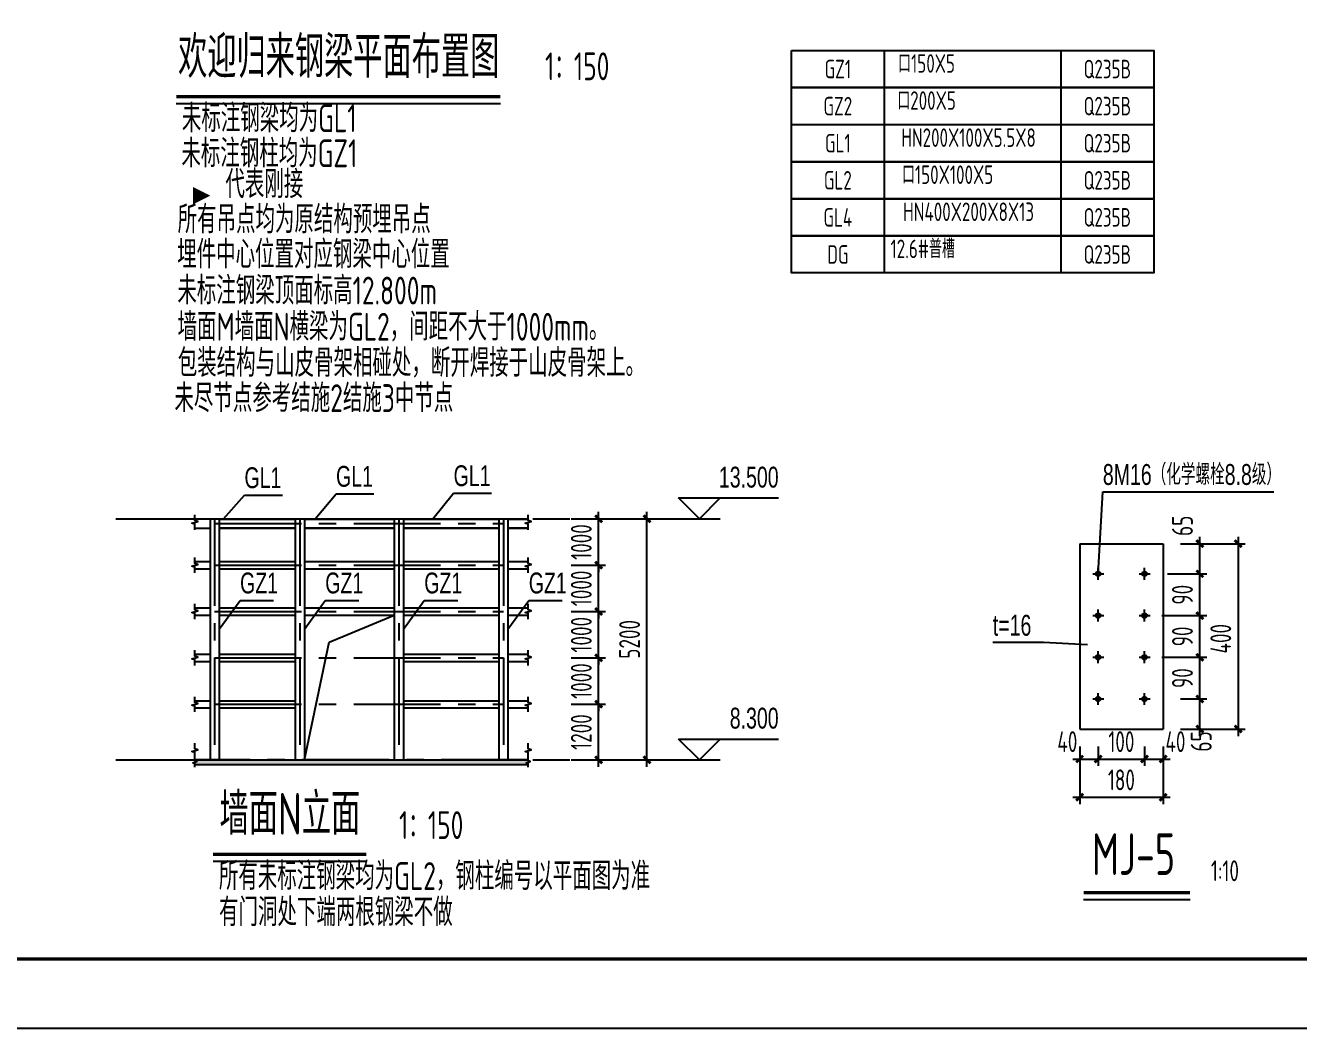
# Model space of a CAD drawing. Extents: x -803796 to -501762, y -1479216 to -846035.
# Drawn here: x -563398 to -535934, y -1407756 to -1386114 of the extents above; entities that cross this region are included whole.
import ezdxf
from ezdxf.enums import TextEntityAlignment as Align

# ---------------------------------------------------------------- set-up
doc = ezdxf.new("R2010")
doc.units = 0
doc.header["$LTSCALE"] = 1500
doc.linetypes.add('CENTER', pattern=[2, 1.25, -0.25, 0.25, -0.25])
doc.layers.get('0').update_dxf_attribs({"linetype": 'CONTINUOUS'})
doc.layers.get('Defpoints').update_dxf_attribs({"linetype": 'CONTINUOUS'})
for name, color, linetype in [('AR-INT DECO', 140, 'CONTINUOUS'), ('AXIS', 253, 'CENTER'), ('BORDER', 7, 'CONTINUOUS'), ('DIM', 3, 'CONTINUOUS'), ('HATCH', 254, 'CONTINUOUS'), ('NUM', 7, 'CONTINUOUS'), ('STPM_RBEAM_SIG', 2, 'CONTINUOUS'), ('TAB', 7, 'CONTINUOUS'), ('TEXT', 7, 'CONTINUOUS'), ('THIN', 7, 'CONTINUOUS')]:
    doc.layers.add(name, color=color, linetype=linetype)
doc.styles.add('TSSD_Dimension', font='Tssdeng.shx', dxfattribs={"width": 0.7, "bigfont": 'hztxt.shx'})
doc.styles.add('TSSD_Label', font='tj03-romans1.shx', dxfattribs={"width": 0.7, "bigfont": 'hztxt.shx'})
doc.styles.add('TSSD_NORM', font='tssdeng.shx', dxfattribs={"width": 0.7, "bigfont": 'hztxt.shx'})
doc.dimstyles.new('TSSD_150_150', dxfattribs={"dimtxt": 450, "dimasz": 150, "dimexe": 150, "dimexo": 375, "dimgap": 150, "dimtad": 1, "dimdec": 0, "dimzin": 0, "dimdsep": 46, "dimtxsty": 'TSSD_Dimension', "dimblk": 'ARCHTICK', "dimblk1": 'ARCHTICK', "dimblk2": 'ARCHTICK', "dimcen": 0, "dimdle": 150, "dimclrt": 7, "dimadec": 0, "dimazin": 0, "dimtfac": 1, "dimtdec": 0, "dimtix": 1, "dimtmove": 2, "dimatfit": 3, "dimfxl": 1, "dimtolj": 1, "dimtzin": 0, "dimarcsym": 0})
doc.dimstyles.new('TSSD_15_150', dxfattribs={"dimtxt": 450, "dimasz": 150, "dimexe": 150, "dimexo": 375, "dimgap": 150, "dimtad": 1, "dimdec": 0, "dimlfac": 0.1, "dimzin": 0, "dimdsep": 46, "dimtxsty": 'TSSD_Dimension', "dimblk": 'ARCHTICK', "dimblk1": 'ARCHTICK', "dimblk2": 'ARCHTICK', "dimcen": 0, "dimdle": 150, "dimclrt": 7, "dimadec": 0, "dimazin": 0, "dimtfac": 1, "dimtdec": 0, "dimtix": 1, "dimtmove": 2, "dimatfit": 3, "dimfxl": 1, "dimtolj": 1, "dimtzin": 0, "dimarcsym": 0})

# ---------------------------------------------------------------- blocks, each defined once
blk = doc.blocks.new('_ArchTick')
at = {"color": 0, "linetype": 'ByBlock', "const_width": 0.4}
blk.add_lwpolyline([(-0.5, -0.5), (0.5, 0.5)], dxfattribs=at)
blk = doc.blocks.new('*D507')
at = {"layer": 'Defpoints', "color": 0, "transparency": 16777216}
for p in [(-540655, -1401296), (-540255, -1401296), (-540255, -1401941)]:
    blk.add_point(p, dxfattribs=at)
at = {"layer": 'DIM', "color": 0, "lineweight": -2, "transparency": 16777216}
for p, q in [((-540655, -1401671), (-540655, -1402091)), ((-540255, -1401671), (-540255, -1402091)), ((-540805, -1401941), (-540105, -1401941))]:
    blk.add_line(p, q, dxfattribs=at)
at = {"layer": 'DIM', "color": 0, "lineweight": -2, "transparency": 16777216, "xscale": 150, "yscale": 150, "zscale": 150, "rotation": 180}
blk.add_blockref('_ArchTick', (-540655, -1401941), dxfattribs=at)
at = {"layer": 'DIM', "color": 0, "lineweight": -2, "transparency": 16777216, "xscale": 150, "yscale": 150, "zscale": 150}
blk.add_blockref('_ArchTick', (-540255, -1401941), dxfattribs=at)
at = {"layer": 'DIM', "color": 7, "transparency": 16777216, "insert": (-540921, -1401566), "char_height": 450, "attachment_point": 5, "style": 'TSSD_Dimension'}
blk.add_mtext('\\A1;40', dxfattribs=at)
blk = doc.blocks.new('*D508')
at = {"layer": 'Defpoints', "color": 0, "transparency": 16777216}
for p in [(-540255, -1401296), (-539255, -1401296), (-539255, -1401941)]:
    blk.add_point(p, dxfattribs=at)
at = {"layer": 'DIM', "color": 0, "lineweight": -2, "transparency": 16777216}
for p, q in [((-540255, -1401671), (-540255, -1402091)), ((-539255, -1401671), (-539255, -1402091)), ((-540405, -1401941), (-539105, -1401941))]:
    blk.add_line(p, q, dxfattribs=at)
at = {"layer": 'DIM', "color": 0, "lineweight": -2, "transparency": 16777216, "xscale": 150, "yscale": 150, "zscale": 150, "rotation": 180}
blk.add_blockref('_ArchTick', (-540255, -1401941), dxfattribs=at)
at = {"layer": 'DIM', "color": 0, "lineweight": -2, "transparency": 16777216, "xscale": 150, "yscale": 150, "zscale": 150}
blk.add_blockref('_ArchTick', (-539255, -1401941), dxfattribs=at)
at = {"layer": 'DIM', "color": 7, "transparency": 16777216, "insert": (-539755, -1401566), "char_height": 450, "attachment_point": 5, "style": 'TSSD_Dimension'}
blk.add_mtext('\\A1;100', dxfattribs=at)
blk = doc.blocks.new('*D509')
at = {"layer": 'Defpoints', "color": 0, "transparency": 16777216}
for p in [(-539255, -1401296), (-538855, -1401296), (-538855, -1401941)]:
    blk.add_point(p, dxfattribs=at)
at = {"layer": 'DIM', "color": 0, "lineweight": -2, "transparency": 16777216}
for p, q in [((-539255, -1401671), (-539255, -1402091)), ((-538855, -1401671), (-538855, -1402091)), ((-539405, -1401941), (-538705, -1401941))]:
    blk.add_line(p, q, dxfattribs=at)
at = {"layer": 'DIM', "color": 0, "lineweight": -2, "transparency": 16777216, "xscale": 150, "yscale": 150, "zscale": 150, "rotation": 180}
blk.add_blockref('_ArchTick', (-539255, -1401941), dxfattribs=at)
at = {"layer": 'DIM', "color": 0, "lineweight": -2, "transparency": 16777216, "xscale": 150, "yscale": 150, "zscale": 150}
blk.add_blockref('_ArchTick', (-538855, -1401941), dxfattribs=at)
at = {"layer": 'DIM', "color": 7, "transparency": 16777216, "insert": (-538589, -1401566), "char_height": 450, "attachment_point": 5, "style": 'TSSD_Dimension'}
blk.add_mtext('\\A1;40', dxfattribs=at)
blk = doc.blocks.new('*D510')
at = {"layer": 'Defpoints', "color": 0, "transparency": 16777216}
for p in [(-540655, -1401296), (-538855, -1401296), (-538855, -1402766)]:
    blk.add_point(p, dxfattribs=at)
at = {"layer": 'DIM', "color": 0, "lineweight": -2, "transparency": 16777216}
for p, q in [((-540655, -1401671), (-540655, -1402916)), ((-538855, -1401671), (-538855, -1402916)), ((-540805, -1402766), (-538705, -1402766))]:
    blk.add_line(p, q, dxfattribs=at)
at = {"layer": 'DIM', "color": 0, "lineweight": -2, "transparency": 16777216, "xscale": 150, "yscale": 150, "zscale": 150, "rotation": 180}
blk.add_blockref('_ArchTick', (-540655, -1402766), dxfattribs=at)
at = {"layer": 'DIM', "color": 0, "lineweight": -2, "transparency": 16777216, "xscale": 150, "yscale": 150, "zscale": 150}
blk.add_blockref('_ArchTick', (-538855, -1402766), dxfattribs=at)
at = {"layer": 'DIM', "color": 7, "transparency": 16777216, "insert": (-539755, -1402391), "char_height": 450, "attachment_point": 5, "style": 'TSSD_Dimension'}
blk.add_mtext('\\A1;180', dxfattribs=at)
blk = doc.blocks.new('*D511')
at = {"layer": 'Defpoints', "color": 0, "transparency": 16777216}
for p in [(-538855, -1400646), (-538063, -1400646), (-538855, -1401296)]:
    blk.add_point(p, dxfattribs=at)
at = {"layer": 'DIM', "color": 0, "lineweight": -2, "transparency": 16777216}
for p, q in [((-538480, -1400646), (-537913, -1400646)), ((-538063, -1401446), (-538063, -1400496)), ((-538480, -1401296), (-537913, -1401296))]:
    blk.add_line(p, q, dxfattribs=at)
at = {"layer": 'DIM', "color": 0, "lineweight": -2, "transparency": 16777216, "xscale": 150, "yscale": 150, "zscale": 150}
for p, rotation in [((-538063, -1400646), 90), ((-538063, -1401296), 270)]:
    blk.add_blockref('_ArchTick', p, dxfattribs=dict(at, rotation=rotation))
at = {"layer": 'DIM', "color": 7, "transparency": 16777216, "insert": (-538033, -1401562), "char_height": 450, "attachment_point": 5, "rotation": 90, "style": 'TSSD_Dimension'}
blk.add_mtext('\\A1;65', dxfattribs=at)
blk = doc.blocks.new('*D512')
at = {"layer": 'Defpoints', "color": 0, "transparency": 16777216}
for p in [(-538855, -1399746), (-538063, -1399746), (-538855, -1400646)]:
    blk.add_point(p, dxfattribs=at)
at = {"layer": 'DIM', "color": 0, "lineweight": -2, "transparency": 16777216}
for p, q in [((-538480, -1399746), (-537913, -1399746)), ((-538063, -1400796), (-538063, -1399596)), ((-538480, -1400646), (-537913, -1400646))]:
    blk.add_line(p, q, dxfattribs=at)
at = {"layer": 'DIM', "color": 0, "lineweight": -2, "transparency": 16777216, "xscale": 150, "yscale": 150, "zscale": 150}
for p, rotation in [((-538063, -1399746), 90), ((-538063, -1400646), 270)]:
    blk.add_blockref('_ArchTick', p, dxfattribs=dict(at, rotation=rotation))
at = {"layer": 'DIM', "color": 7, "transparency": 16777216, "insert": (-538438, -1400196), "char_height": 450, "attachment_point": 5, "rotation": 90, "style": 'TSSD_Dimension'}
blk.add_mtext('\\A1;90', dxfattribs=at)
blk = doc.blocks.new('*D513')
at = {"layer": 'Defpoints', "color": 0, "transparency": 16777216}
for p in [(-538855, -1397296), (-538855, -1401296), (-537236, -1401296)]:
    blk.add_point(p, dxfattribs=at)
at = {"layer": 'DIM', "color": 0, "lineweight": -2, "transparency": 16777216}
for p, q in [((-538480, -1397296), (-537086, -1397296)), ((-537236, -1397146), (-537236, -1401446)), ((-538480, -1401296), (-537086, -1401296))]:
    blk.add_line(p, q, dxfattribs=at)
at = {"layer": 'DIM', "color": 0, "lineweight": -2, "transparency": 16777216, "xscale": 150, "yscale": 150, "zscale": 150}
for p, rotation in [((-537236, -1397296), 90), ((-537236, -1401296), 270)]:
    blk.add_blockref('_ArchTick', p, dxfattribs=dict(at, rotation=rotation))
at = {"layer": 'DIM', "color": 7, "transparency": 16777216, "insert": (-537611, -1399346), "char_height": 450, "attachment_point": 5, "rotation": 90, "style": 'TSSD_Dimension'}
blk.add_mtext('\\A1;400', dxfattribs=at)
blk = doc.blocks.new('*D514')
at = {"layer": 'Defpoints', "color": 0, "transparency": 16777216}
for p in [(-539255, -1398846), (-538063, -1398846), (-539255, -1399746)]:
    blk.add_point(p, dxfattribs=at)
at = {"layer": 'DIM', "color": 0, "lineweight": -2, "transparency": 16777216}
for p, q in [((-538063, -1399896), (-538063, -1398696)), ((-538880, -1398846), (-537913, -1398846)), ((-538880, -1399746), (-537913, -1399746))]:
    blk.add_line(p, q, dxfattribs=at)
at = {"layer": 'DIM', "color": 0, "lineweight": -2, "transparency": 16777216, "xscale": 150, "yscale": 150, "zscale": 150}
for p, rotation in [((-538063, -1398846), 90), ((-538063, -1399746), 270)]:
    blk.add_blockref('_ArchTick', p, dxfattribs=dict(at, rotation=rotation))
at = {"layer": 'DIM', "color": 7, "transparency": 16777216, "insert": (-538438, -1399296), "char_height": 450, "attachment_point": 5, "rotation": 90, "style": 'TSSD_Dimension'}
blk.add_mtext('\\A1;90', dxfattribs=at)
blk = doc.blocks.new('*D515')
at = {"layer": 'Defpoints', "color": 0, "transparency": 16777216}
for p in [(-539136, -1397946), (-538063, -1397946), (-539136, -1398846)]:
    blk.add_point(p, dxfattribs=at)
at = {"layer": 'DIM', "color": 0, "lineweight": -2, "transparency": 16777216}
for p, q in [((-538063, -1398996), (-538063, -1397796)), ((-538761, -1397946), (-537913, -1397946)), ((-538761, -1398846), (-537913, -1398846))]:
    blk.add_line(p, q, dxfattribs=at)
at = {"layer": 'DIM', "color": 0, "lineweight": -2, "transparency": 16777216, "xscale": 150, "yscale": 150, "zscale": 150}
for p, rotation in [((-538063, -1397946), 90), ((-538063, -1398846), 270)]:
    blk.add_blockref('_ArchTick', p, dxfattribs=dict(at, rotation=rotation))
at = {"layer": 'DIM', "color": 7, "transparency": 16777216, "insert": (-538438, -1398396), "char_height": 450, "attachment_point": 5, "rotation": 90, "style": 'TSSD_Dimension'}
blk.add_mtext('\\A1;90', dxfattribs=at)
blk = doc.blocks.new('*D516')
at = {"layer": 'Defpoints', "color": 0, "transparency": 16777216}
for p in [(-538855, -1397296), (-538063, -1397296), (-539136, -1397946)]:
    blk.add_point(p, dxfattribs=at)
at = {"layer": 'DIM', "color": 0, "lineweight": -2, "transparency": 16777216}
for p, q in [((-538480, -1397296), (-537913, -1397296)), ((-538063, -1398096), (-538063, -1397146)), ((-538761, -1397946), (-537913, -1397946))]:
    blk.add_line(p, q, dxfattribs=at)
at = {"layer": 'DIM', "color": 0, "lineweight": -2, "transparency": 16777216, "xscale": 150, "yscale": 150, "zscale": 150}
for p, rotation in [((-538063, -1397296), 90), ((-538063, -1397946), 270)]:
    blk.add_blockref('_ArchTick', p, dxfattribs=dict(at, rotation=rotation))
at = {"layer": 'DIM', "color": 7, "transparency": 16777216, "insert": (-538438, -1396909), "char_height": 450, "attachment_point": 5, "rotation": 90, "style": 'TSSD_Dimension'}
blk.add_mtext('\\A1;65', dxfattribs=at)
blk = doc.blocks.new('*D555')
at = {"layer": 'Defpoints', "color": 0, "transparency": 16777216}
for p in [(-551656, -1396759), (-549990, -1396759), (-551656, -1401959)]:
    blk.add_point(p, dxfattribs=at)
at = {"layer": 'DIM', "color": 0, "lineweight": -2, "transparency": 16777216}
for p, q in [((-551281, -1396759), (-549840, -1396759)), ((-549990, -1402109), (-549990, -1396609)), ((-551281, -1401959), (-549840, -1401959))]:
    blk.add_line(p, q, dxfattribs=at)
at = {"layer": 'DIM', "color": 0, "lineweight": -2, "transparency": 16777216, "xscale": 150, "yscale": 150, "zscale": 150}
for p, rotation in [((-549990, -1396759), 90), ((-549990, -1401959), 270)]:
    blk.add_blockref('_ArchTick', p, dxfattribs=dict(at, rotation=rotation))
at = {"layer": 'DIM', "color": 7, "transparency": 16777216, "insert": (-550365, -1399359), "char_height": 450, "attachment_point": 5, "rotation": 90, "style": 'TSSD_Dimension'}
blk.add_mtext('\\A1;5200', dxfattribs=at)
blk = doc.blocks.new('*D557')
at = {"layer": 'Defpoints', "color": 0, "transparency": 16777216}
for p in [(-552001, -1396759), (-551032, -1396759), (-552001, -1397759)]:
    blk.add_point(p, dxfattribs=at)
at = {"layer": 'DIM', "color": 0, "lineweight": -2, "transparency": 16777216}
for p, q in [((-551626, -1396759), (-550882, -1396759)), ((-551032, -1396759), (-551032, -1396609)), ((-551032, -1397759), (-551032, -1396759)), ((-551626, -1397759), (-550882, -1397759)), ((-551032, -1397759), (-551032, -1397909))]:
    blk.add_line(p, q, dxfattribs=at)
at = {"layer": 'DIM', "color": 0, "lineweight": -2, "transparency": 16777216, "xscale": 150, "yscale": 150, "zscale": 150}
for p, rotation in [((-551032, -1396759), 270), ((-551032, -1397759), 90)]:
    blk.add_blockref('_ArchTick', p, dxfattribs=dict(at, rotation=rotation))
at = {"layer": 'DIM', "color": 7, "transparency": 16777216, "insert": (-551407, -1397259), "char_height": 450, "attachment_point": 5, "rotation": 90, "style": 'TSSD_Dimension'}
blk.add_mtext('\\A1;1000', dxfattribs=at)
blk = doc.blocks.new('*D564')
at = {"layer": 'Defpoints', "color": 0, "transparency": 16777216}
for p in [(-552001, -1397759), (-551032, -1397759), (-552001, -1398759)]:
    blk.add_point(p, dxfattribs=at)
at = {"layer": 'DIM', "color": 0, "lineweight": -2, "transparency": 16777216}
for p, q in [((-551032, -1397759), (-551032, -1397609)), ((-551626, -1397759), (-550882, -1397759)), ((-551032, -1398759), (-551032, -1397759)), ((-551626, -1398759), (-550882, -1398759)), ((-551032, -1398759), (-551032, -1398909))]:
    blk.add_line(p, q, dxfattribs=at)
at = {"layer": 'DIM', "color": 0, "lineweight": -2, "transparency": 16777216, "xscale": 150, "yscale": 150, "zscale": 150}
for p, rotation in [((-551032, -1397759), 270), ((-551032, -1398759), 90)]:
    blk.add_blockref('_ArchTick', p, dxfattribs=dict(at, rotation=rotation))
at = {"layer": 'DIM', "color": 7, "transparency": 16777216, "insert": (-551407, -1398259), "char_height": 450, "attachment_point": 5, "rotation": 90, "style": 'TSSD_Dimension'}
blk.add_mtext('\\A1;1000', dxfattribs=at)
blk = doc.blocks.new('*D565')
at = {"layer": 'Defpoints', "color": 0, "transparency": 16777216}
for p in [(-552001, -1398759), (-551032, -1398759), (-552001, -1399759)]:
    blk.add_point(p, dxfattribs=at)
at = {"layer": 'DIM', "color": 0, "lineweight": -2, "transparency": 16777216}
for p, q in [((-551032, -1398759), (-551032, -1398609)), ((-551626, -1398759), (-550882, -1398759)), ((-551032, -1399759), (-551032, -1398759)), ((-551626, -1399759), (-550882, -1399759)), ((-551032, -1399759), (-551032, -1399909))]:
    blk.add_line(p, q, dxfattribs=at)
at = {"layer": 'DIM', "color": 0, "lineweight": -2, "transparency": 16777216, "xscale": 150, "yscale": 150, "zscale": 150}
for p, rotation in [((-551032, -1398759), 270), ((-551032, -1399759), 90)]:
    blk.add_blockref('_ArchTick', p, dxfattribs=dict(at, rotation=rotation))
at = {"layer": 'DIM', "color": 7, "transparency": 16777216, "insert": (-551407, -1399259), "char_height": 450, "attachment_point": 5, "rotation": 90, "style": 'TSSD_Dimension'}
blk.add_mtext('\\A1;1000', dxfattribs=at)
blk = doc.blocks.new('*D566')
at = {"layer": 'Defpoints', "color": 0, "transparency": 16777216}
for p in [(-552001, -1399759), (-551032, -1399759), (-552001, -1400759)]:
    blk.add_point(p, dxfattribs=at)
at = {"layer": 'DIM', "color": 0, "lineweight": -2, "transparency": 16777216}
for p, q in [((-551626, -1399759), (-550882, -1399759)), ((-551032, -1399759), (-551032, -1399609)), ((-551032, -1400759), (-551032, -1399759)), ((-551626, -1400759), (-550882, -1400759)), ((-551032, -1400759), (-551032, -1400909))]:
    blk.add_line(p, q, dxfattribs=at)
at = {"layer": 'DIM', "color": 0, "lineweight": -2, "transparency": 16777216, "xscale": 150, "yscale": 150, "zscale": 150}
for p, rotation in [((-551032, -1399759), 270), ((-551032, -1400759), 90)]:
    blk.add_blockref('_ArchTick', p, dxfattribs=dict(at, rotation=rotation))
at = {"layer": 'DIM', "color": 7, "transparency": 16777216, "insert": (-551407, -1400259), "char_height": 450, "attachment_point": 5, "rotation": 90, "style": 'TSSD_Dimension'}
blk.add_mtext('\\A1;1000', dxfattribs=at)
blk = doc.blocks.new('*D567')
at = {"layer": 'Defpoints', "color": 0, "transparency": 16777216}
for p in [(-552001, -1400759), (-551032, -1400759), (-552001, -1401959)]:
    blk.add_point(p, dxfattribs=at)
at = {"layer": 'DIM', "color": 0, "lineweight": -2, "transparency": 16777216}
for p, q in [((-551032, -1402109), (-551032, -1400609)), ((-551626, -1400759), (-550882, -1400759)), ((-551626, -1401959), (-550882, -1401959))]:
    blk.add_line(p, q, dxfattribs=at)
at = {"layer": 'DIM', "color": 0, "lineweight": -2, "transparency": 16777216, "xscale": 150, "yscale": 150, "zscale": 150}
for p, rotation in [((-551032, -1400759), 90), ((-551032, -1401959), 270)]:
    blk.add_blockref('_ArchTick', p, dxfattribs=dict(at, rotation=rotation))
at = {"layer": 'DIM', "color": 7, "transparency": 16777216, "insert": (-551407, -1401359), "char_height": 450, "attachment_point": 5, "rotation": 90, "style": 'TSSD_Dimension'}
blk.add_mtext('\\A1;1200', dxfattribs=at)

msp = doc.modelspace()

# ---------------------------------------------------------------- hatches: boundary and pattern name
at = {"layer": 'HATCH'}
h = msp.add_hatch(dxfattribs=at)
h.set_pattern_fill('ARMOREDW', color=256, scale=12.5, style=0)
h.set_pattern_definition([(50, (-294652.78, -968354.82), (89.657523, -7.844017), [9.375, -103.125]), (355, (-294652.78, -968354.82), (-17.343917, 94.024017), [7.5, -82.5]), (100.4514, (-294645.306, -968355.47), (72.313673, 86.179943), [7.967524, -87.642764]), (46.1842, (-294652.78, -968329.82), (133.40513, -20.689877), [14.0625, -154.6875]), (96.6356, (-294641.66, -968331.54), (116.832838, 121.764734), [11.951286, -131.464125]), (351.1842, (-294652.78, -968329.82), (116.832743, 121.764825), [11.25, -123.75]), (21, (-294640.28, -968336.07), (74.613382, -50.327361), [9.375, -103.125]), (326, (-294640.28, -968336.07), (30.414416, 90.643756), [7.5, -82.5]), (71.4514, (-294634.06, -968340.26), (105.027829, 40.316312), [7.967524, -87.642764]), (45, (-294652.78, -968354.82), (-70.710678, 70.710678), [])])
h.paths.add_polyline_path([(-552553.2, -1402059.2), (-552553.2, -1401959.2), (-559743.5, -1401959.2), (-559743.5, -1402059.2)])

# ---------------------------------------------------------------- linework, layer by layer
for p, q in [((-540655.1, -1397295.8), (-540655.1, -1401295.8)), ((-540655.1, -1397295.8), (-538855.1, -1397295.8)), ((-538855.1, -1397295.8), (-538855.1, -1401295.8)), ((-540255.1, -1398074), (-540255.1, -1397817.5)), ((-539255.1, -1398074), (-539255.1, -1397817.5)), ((-540374.6, -1397945.8), (-540135.5, -1397945.8)), ((-539374.6, -1397945.8), (-539135.5, -1397945.8)), ((-540255.1, -1398974), (-540255.1, -1398717.5)), ((-539255.1, -1398974), (-539255.1, -1398717.5)), ((-556846.6, -1399418.9, -3.1), (-555442.4, -1398836.2, -3.1)), ((-540374.6, -1398845.8), (-540135.5, -1398845.8)), ((-539374.6, -1398845.8), (-539135.5, -1398845.8)), ((-557378.5, -1401959.2, -3.1), (-556846.6, -1399418.9, -3.1)), ((-540374.6, -1399745.8), (-540135.5, -1399745.8)), ((-540255.1, -1399874), (-540255.1, -1399617.5)), ((-539374.6, -1399745.8), (-539135.5, -1399745.8)), ((-539255.1, -1399874), (-539255.1, -1399617.5)), ((-540374.6, -1400645.8), (-540135.5, -1400645.8)), ((-540255.1, -1400774), (-540255.1, -1400517.5)), ((-539374.6, -1400645.8), (-539135.5, -1400645.8)), ((-539255.1, -1400774), (-539255.1, -1400517.5)), ((-540655.1, -1401295.8), (-538855.1, -1401295.8))]:
    msp.add_line(p, q)
for centre in [(-540255.1, -1397945.8), (-539255.1, -1397945.8), (-540255.1, -1398845.8), (-539255.1, -1398845.8), (-540255.1, -1399745.8), (-539255.1, -1399745.8), (-540255.1, -1400645.8), (-539255.1, -1400645.8)]:
    msp.add_circle(centre, 50)
at = {"layer": 'AR-INT DECO'}
for p, q in [((-559743.5, -1396759.2, -3.1), (-559416.4, -1396759.2, -3.1)), ((-559416.4, -1396759.2, -3.1), (-559416.4, -1401959.2, -3.1)), ((-559416.4, -1396759.2, -3.1), (-559216.4, -1396759.2, -3.1)), ((-559216.4, -1396759.2, -3.1), (-557578.5, -1396759.2, -3.1)), ((-559216.4, -1396759.2, -3.1), (-559216.4, -1401959.2, -3.1)), ((-559216.4, -1396767.2, -3.1), (-557578.5, -1396767.2, -3.1)), ((-557578.5, -1396759.2, -3.1), (-557578.5, -1401959.2, -3.1)), ((-557578.5, -1396759.2, -3.1), (-557378.5, -1396759.2, -3.1)), ((-557378.5, -1396759.2, -3.1), (-555442.4, -1396759.2, -3.1)), ((-557378.5, -1396759.2, -3.1), (-557378.5, -1401959.2, -3.1)), ((-557378.5, -1396767.2, -3.1), (-555442.4, -1396767.2, -3.1)), ((-555442.4, -1396759.2, -3.1), (-555442.4, -1401959.2, -3.1)), ((-555442.4, -1396759.2, -3.1), (-555242.4, -1396759.2, -3.1)), ((-555242.4, -1396759.2, -3.1), (-553188.4, -1396759.2, -3.1)), ((-555242.4, -1396759.2, -3.1), (-555242.4, -1401959.2, -3.1)), ((-555242.4, -1396759.2, -3.1), (-553188.4, -1396759.2, -3.1)), ((-555242.4, -1396767.2, -3.1), (-553188.4, -1396767.2, -3.1)), ((-553188.4, -1396759.2, -3.1), (-553188.4, -1401959.2, -3.1)), ((-553188.4, -1396759.2, -3.1), (-552988.4, -1396759.2, -3.1)), ((-552988.4, -1396759.2, -3.1), (-552553.2, -1396759.2, -3.1)), ((-552988.4, -1396759.2, -3.1), (-552988.4, -1401959.2, -3.1)), ((-552988.4, -1396767.2, -3.1), (-552553.2, -1396767.2, -3.1)), ((-559743.5, -1396961.2, -3.1), (-559416.4, -1396961.2, -3.1)), ((-559216.4, -1396953.2, -3.1), (-557578.5, -1396953.2, -3.1)), ((-559216.4, -1396961.2, -3.1), (-557578.5, -1396961.2, -3.1)), ((-557378.5, -1396953.2, -3.1), (-555442.4, -1396953.2, -3.1)), ((-557378.5, -1396961.2, -3.1), (-555442.4, -1396961.2, -3.1)), ((-555242.4, -1396953.2, -3.1), (-553188.4, -1396953.2, -3.1)), ((-555242.4, -1396961.2, -3.1), (-553188.4, -1396961.2, -3.1)), ((-552988.4, -1396953.2, -3.1), (-552553.2, -1396953.2, -3.1)), ((-552988.4, -1396961.2, -3.1), (-552553.2, -1396961.2, -3.1)), ((-559743.5, -1397682.2, -3.1), (-559416.4, -1397682.2, -3.1)), ((-559743.5, -1397836.2, -3.1), (-559416.4, -1397836.2, -3.1)), ((-559216.4, -1397682.2, -3.1), (-557578.5, -1397682.2, -3.1)), ((-559216.4, -1397836.2, -3.1), (-557578.5, -1397836.2, -3.1)), ((-557378.5, -1397682.2, -3.1), (-555442.4, -1397682.2, -3.1)), ((-557378.5, -1397836.2, -3.1), (-555442.4, -1397836.2, -3.1)), ((-555242.4, -1397682.2, -3.1), (-553188.4, -1397682.2, -3.1)), ((-555242.4, -1397836.2, -3.1), (-553188.4, -1397836.2, -3.1)), ((-552988.4, -1397682.2, -3.1), (-552553.2, -1397682.2, -3.1)), ((-552988.4, -1397836.2, -3.1), (-552553.2, -1397836.2, -3.1)), ((-559743.5, -1398682.2, -3.1), (-559416.4, -1398682.2, -3.1)), ((-559216.4, -1398682.2, -3.1), (-557578.5, -1398682.2, -3.1)), ((-557378.5, -1398682.2, -3.1), (-555442.4, -1398682.2, -3.1)), ((-555242.4, -1398682.2, -3.1), (-553188.4, -1398682.2, -3.1)), ((-552988.4, -1398682.2, -3.1), (-552553.2, -1398682.2, -3.1)), ((-559743.5, -1398836.2, -3.1), (-559416.4, -1398836.2, -3.1)), ((-559216.4, -1398836.2, -3.1), (-557578.5, -1398836.2, -3.1)), ((-557378.5, -1398836.2, -3.1), (-555442.4, -1398836.2, -3.1)), ((-555242.4, -1398836.2, -3.1), (-553188.4, -1398836.2, -3.1)), ((-552988.4, -1398836.2, -3.1), (-552553.2, -1398836.2, -3.1)), ((-559743.5, -1399682.2, -3.1), (-559416.4, -1399682.2, -3.1)), ((-559743.5, -1399836.2, -3.1), (-559416.4, -1399836.2, -3.1)), ((-559216.4, -1399682.2, -3.1), (-557578.5, -1399682.2, -3.1)), ((-559216.4, -1399836.2, -3.1), (-557578.5, -1399836.2, -3.1)), ((-555242.4, -1399682.2, -3.1), (-553188.4, -1399682.2, -3.1)), ((-555242.4, -1399836.2, -3.1), (-553188.4, -1399836.2, -3.1)), ((-552988.4, -1399682.2, -3.1), (-552553.2, -1399682.2, -3.1)), ((-552988.4, -1399836.2, -3.1), (-552553.2, -1399836.2, -3.1)), ((-559743.5, -1400682.2, -3.1), (-559416.4, -1400682.2, -3.1)), ((-559743.5, -1400836.2, -3.1), (-559416.4, -1400836.2, -3.1)), ((-559216.4, -1400682.2, -3.1), (-557578.5, -1400682.2, -3.1)), ((-559216.4, -1400836.2, -3.1), (-557578.5, -1400836.2, -3.1)), ((-555242.4, -1400682.2, -3.1), (-553188.4, -1400682.2, -3.1)), ((-555242.4, -1400836.2, -3.1), (-553188.4, -1400836.2, -3.1)), ((-552988.4, -1400682.2, -3.1), (-552553.2, -1400682.2, -3.1)), ((-552988.4, -1400836.2, -3.1), (-552553.2, -1400836.2, -3.1)), ((-559743.5, -1401959.2, -3.1), (-552553.2, -1401959.2, -3.1)), ((-559743.5, -1402059.2, -3.1), (-552553.2, -1402059.2, -3.1))]:
    msp.add_line(p, q, dxfattribs=at)
at = {"layer": 'AXIS'}
for p, q in [((-561448.6, -1396759.2, -3.1), (-551656.5, -1396759.2, -3.1)), ((-559316.4, -1396759.2, -3.1), (-559316.4, -1401959.2, -3.1)), ((-557478.5, -1396759.2, -3.1), (-557478.5, -1401959.2, -3.1)), ((-555342.4, -1396759.2, -3.1), (-555342.4, -1401959.2, -3.1)), ((-553088.4, -1396759.2, -3.1), (-553088.4, -1401959.2, -3.1)), ((-559316.4, -1396860.2, -3.1), (-553088.4, -1396860.2, -3.1)), ((-559316.4, -1397759.2, -3.1), (-553088.4, -1397759.2, -3.1)), ((-559316.4, -1398759.2, -3.1), (-553088.4, -1398759.2, -3.1)), ((-559316.4, -1399759.2, -3.1), (-553088.4, -1399759.2, -3.1)), ((-559316.4, -1400759.2, -3.1), (-553088.4, -1400759.2, -3.1)), ((-561448.6, -1401959.2, -3.1), (-551656.5, -1401959.2, -3.1)), ((-552553.2, -1401959.2, -3.1), (-559743.5, -1401959.2, -3.1))]:
    msp.add_line(p, q, dxfattribs=at)
at = {"layer": 'BORDER', "elevation": -3.1}
msp.add_lwpolyline([(-590861.8, -1407756.2), (-590861.8, -1344756.2), (-501761.8, -1344756.2), (-501761.8, -1407756.2)], close=True, dxfattribs=at)
at = {"layer": 'BORDER', "const_width": 75, "elevation": -3.1}
msp.add_lwpolyline([(-587111.8, -1406256.2), (-587111.8, -1346256.2), (-503261.8, -1346256.2), (-503261.8, -1406256.2)], close=True, dxfattribs=at)
at = {"layer": 'NUM', "const_width": 75}
for points, elevation in [([(-560143.7, -1387648.9), (-553153, -1387648.9)], -3.1), ([(-559351.9, -1403998.2), (-556043, -1403998.2)], -15.5)]:
    msp.add_lwpolyline(points, dxfattribs=dict(at, elevation=elevation))
at = {"layer": 'NUM'}
for points, elevation in [([(-560143.7, -1387798.9), (-553153, -1387798.9)], -3.1), ([(-559351.9, -1404148.2), (-556043, -1404148.2)], -15.5)]:
    msp.add_lwpolyline(points, dxfattribs=dict(at, elevation=elevation))
at = {"layer": 'NUM', "const_width": 75}
msp.add_lwpolyline([(-540571.7, -1404823.3), (-538273.2, -1404823.3)], dxfattribs=at)
at = {"layer": 'NUM'}
msp.add_lwpolyline([(-540571.7, -1404973.3), (-538273.2, -1404973.3)], dxfattribs=at)
at = {"layer": 'STPM_RBEAM_SIG', "elevation": -3.1}
msp.add_lwpolyline([(-559783.4, -1389785.4, 375, 0, 0), (-559408.4, -1389785.4, 375, 0, 0)], format="xyseb", dxfattribs=at)
at = {"layer": 'TAB'}
for p, q in [((-544872.1, -1386654.4, -6.2), (-544872.1, -1391454.4, -6.2)), ((-541058.4, -1386654.4, -6.2), (-541058.4, -1391454.4, -6.2))]:
    msp.add_line(p, q, dxfattribs=at)
at = {"layer": 'TAB', "elevation": -6.2}
for points in [[(-546872.1, -1386654.4), (-539058.4, -1386654.4), (-539058.4, -1387454.4), (-546872.1, -1387454.4)], [(-546872.1, -1387454.4), (-539058.4, -1387454.4), (-539058.4, -1389054.4), (-546872.1, -1389054.4)], [(-546872.1, -1388254.4), (-539058.4, -1388254.4), (-539058.4, -1389054.4), (-546872.1, -1389054.4)], [(-546872.1, -1389054.4), (-539058.4, -1389054.4), (-539058.4, -1389854.4), (-546872.1, -1389854.4)], [(-546872.1, -1389854.4), (-539058.4, -1389854.4), (-539058.4, -1389854.4), (-546872.1, -1389854.4)], [(-546872.1, -1389854.4), (-539058.4, -1389854.4), (-539058.4, -1390654.4), (-546872.1, -1390654.4)], [(-546872.1, -1389854.4), (-539058.4, -1389854.4), (-539058.4, -1389854.4), (-546872.1, -1389854.4)], [(-546872.1, -1390654.4), (-539058.4, -1390654.4), (-539058.4, -1391454.4), (-546872.1, -1391454.4)]]:
    msp.add_lwpolyline(points, close=True, dxfattribs=at)
at = {"layer": 'TEXT'}
for p, q in [((-559122.2, -1396759.2, -3.1), (-558673.5, -1396246.6, -3.1)), ((-558673.5, -1396246.6, -3.1), (-557855, -1396246.6, -3.1)), ((-557146, -1396759.2, -3.1), (-556697.3, -1396217, -3.1)), ((-556697.3, -1396217, -3.1), (-555878.8, -1396217, -3.1)), ((-554610.6, -1396759.2, -3.1), (-554161.9, -1396203.6, -3.1)), ((-554161.9, -1396203.6, -3.1), (-553343.4, -1396203.6, -3.1)), ((-540255.1, -1397945.8), (-540155.1, -1396177.1)), ((-540155.1, -1396177.1), (-536466.3, -1396177.1)), ((-559216.4, -1399137.5, -3.1), (-558767.7, -1398518.4, -3.1)), ((-558767.7, -1398518.4, -3.1), (-558044.7, -1398518.4, -3.1)), ((-557378.5, -1399137.5, -3.1), (-556929.8, -1398518.4, -3.1)), ((-556929.8, -1398518.4, -3.1), (-556206.8, -1398518.4, -3.1)), ((-555242.4, -1399137.5, -3.1), (-554793.7, -1398518.4, -3.1)), ((-554793.7, -1398518.4, -3.1), (-554070.7, -1398518.4, -3.1)), ((-552988.4, -1399137.5, -3.1), (-552539.7, -1398518.4, -3.1)), ((-552539.7, -1398518.4, -3.1), (-551816.7, -1398518.4, -3.1)), ((-541438.8, -1399430.1), (-542529.2, -1399430.1)), ((-540487.4, -1399480.1), (-541438.8, -1399430.1))]:
    msp.add_line(p, q, dxfattribs=at)
at = {"layer": 'THIN'}
for p, q in [((-548859.7, -1396759.2, -3.1), (-549309.7, -1396309.2, -3.1)), ((-549309.7, -1396309.2, -3.1), (-548409.7, -1396309.2, -3.1)), ((-548859.7, -1396759.2, -3.1), (-548409.7, -1396309.2, -3.1)), ((-548409.7, -1396309.2, -3.1), (-547149.7, -1396309.2, -3.1)), ((-549989.7, -1396759.2, -3.1), (-548409.7, -1396759.2, -3.1)), ((-548859.7, -1401959.2, -3.1), (-549309.7, -1401509.2, -3.1)), ((-549309.7, -1401509.2, -3.1), (-548409.7, -1401509.2, -3.1)), ((-548859.7, -1401959.2, -3.1), (-548409.7, -1401509.2, -3.1)), ((-548409.7, -1401509.2, -3.1), (-547149.7, -1401509.2, -3.1)), ((-549989.7, -1401959.2, -3.1), (-548409.7, -1401959.2, -3.1))]:
    msp.add_line(p, q, dxfattribs=at)
at = {"layer": 'THIN', "elevation": -3.1}
for points in [[(-559743.5, -1396999.4), (-559743.5, -1396876.2), (-559811.3, -1396854.7), (-559675.8, -1396817.7), (-559743.5, -1396796.1), (-559743.5, -1396672.9)], [(-552553.2, -1396999.4), (-552553.2, -1396876.2), (-552620.9, -1396854.7), (-552485.4, -1396817.7), (-552553.2, -1396796.1), (-552553.2, -1396672.9)], [(-559743.5, -1397922.4), (-559743.5, -1397799.2), (-559811.3, -1397777.7), (-559675.8, -1397740.7), (-559743.5, -1397719.1), (-559743.5, -1397595.9)], [(-552553.2, -1397922.4), (-552553.2, -1397799.2), (-552620.9, -1397777.7), (-552485.4, -1397740.7), (-552553.2, -1397719.1), (-552553.2, -1397595.9)], [(-559743.5, -1398922.4), (-559743.5, -1398799.2), (-559811.3, -1398777.7), (-559675.8, -1398740.7), (-559743.5, -1398719.1), (-559743.5, -1398595.9)], [(-552553.2, -1398922.4), (-552553.2, -1398799.2), (-552620.9, -1398777.7), (-552485.4, -1398740.7), (-552553.2, -1398719.1), (-552553.2, -1398595.9)], [(-559743.5, -1399922.4), (-559743.5, -1399799.2), (-559811.3, -1399777.7), (-559675.8, -1399740.7), (-559743.5, -1399719.1), (-559743.5, -1399595.9)], [(-552553.2, -1399922.4), (-552553.2, -1399799.2), (-552620.9, -1399777.7), (-552485.4, -1399740.7), (-552553.2, -1399719.1), (-552553.2, -1399595.9)], [(-559743.5, -1400922.4), (-559743.5, -1400799.2), (-559811.3, -1400777.7), (-559675.8, -1400740.7), (-559743.5, -1400719.1), (-559743.5, -1400595.9)], [(-552553.2, -1400922.4), (-552553.2, -1400799.2), (-552620.9, -1400777.7), (-552485.4, -1400740.7), (-552553.2, -1400719.1), (-552553.2, -1400595.9)], [(-559743.5, -1401922.4), (-559743.5, -1401799.2), (-559811.3, -1401777.7), (-559675.8, -1401740.7), (-559743.5, -1401719.1), (-559743.5, -1401595.9)], [(-552553.2, -1401922.4), (-552553.2, -1401799.2), (-552620.9, -1401777.7), (-552485.4, -1401740.7), (-552553.2, -1401719.1), (-552553.2, -1401595.9)], [(-559743.5, -1402115.2), (-559743.5, -1402035.2), (-559787.5, -1402021.2), (-559699.5, -1401997.2), (-559743.5, -1401983.2), (-559743.5, -1401903.2)], [(-552553.2, -1402115.2), (-552553.2, -1402035.2), (-552597.2, -1402021.2), (-552509.2, -1401997.2), (-552553.2, -1401983.2), (-552553.2, -1401903.2)]]:
    msp.add_lwpolyline(points, dxfattribs=at)

# ---------------------------------------------------------------- texts
at = {"layer": 'NUM', "style": 'TSSD_NORM', "width": 0.7}
for s, height, p in [('欢迎归来钢梁平面布置图', 900, (-560105.5, -1387514.3, -3.1)), (' 1：150', 600, (-552442.7, -1387476, -3.1)), ('未标注钢梁均为GL1', 600, (-560023.9, -1388596.6, -3.1)), ('未标注钢柱均为GZ1', 600, (-560033.9, -1389352.4, -3.1)), ('代表刚接', 600, (-559084.1, -1390020.7, -3.1)), ('所有吊点均为原结构预埋吊点', 600, (-560114.9, -1390778.3, -3.1)), ('埋件中心位置对应钢梁中心位置', 600, (-560124.8, -1391534.1, -3.1)), ('未标注钢梁顶面标高12.800m', 600, (-560120.5, -1392314.3, -3.1)), ('墙面M墙面N横梁为GL2，间距不大于1000mm。', 600, (-560116.2, -1393094.5, -3.1)), ('包装结构与山皮骨架相碰处，断开焊接于山皮骨架上。', 600, (-560111.9, -1393874.7, -3.1)), ('未尽节点参考结施2结施3中节点', 600, (-560183.5, -1394634.9, -3.1)), ('墙面N立面', 900, (-559211.6, -1403846.5, -15.5)), (' 1：150', 600, (-555593, -1403846.5, -15.5)), ('MJ-5', 900, (-540391.7, -1404712.5)), ('所有未标注钢梁均为GL2，钢柱编号以平面图为准', 600, (-559225.2, -1404945.9, -15.5)), ('1:10', 450, (-537823.2, -1404712.5)), ('有门洞处下端两根钢梁不做', 600, (-559220.9, -1405726.1, -15.5))]:
    msp.add_text(s, height=height, dxfattribs=at).set_placement(p, align=Align.BOTTOM_LEFT)
at = {"layer": 'TAB', "style": 'TSSD_NORM', "width": 0.7}
for s, p in [('GZ1', (-545872.1, -1387054.4, -6.2)), ('Q235B', (-540058.4, -1387054.4, -6.2)), ('GZ2', (-545872.1, -1387854.4, -6.2)), ('Q235B', (-540058.4, -1387854.4, -6.2)), ('GL1', (-545872.1, -1388654.4, -6.2)), ('Q235B', (-540058.4, -1388654.4, -6.2)), ('GL2', (-545872.1, -1389454.4, -6.2)), ('Q235B', (-540058.4, -1389454.4, -6.2)), ('GL4', (-545872.1, -1390254.4, -6.2)), ('GL4', (-545872.1, -1390254.4, -6.2)), ('Q235B', (-540058.4, -1390254.4, -6.2)), ('DG', (-545872.1, -1391054.4, -6.2)), ('Q235B', (-540058.4, -1391054.4, -6.2))]:
    msp.add_text(s, height=400, dxfattribs=at).set_placement(p, align=Align.MIDDLE_CENTER)
for s, p in [('口150X5', (-543958.9, -1387254.4, -6.2)), ('口200X5', (-543958.9, -1388054.4, -6.2)), ('HN200X100X5.5X8', (-543052.6, -1388854.4, -6.2)), ('口150X100X5', (-543504.5, -1389654.4, -6.2)), ('HN400X200X8X13', (-543052.6, -1390454.4, -6.2)), ('12.6#普槽', (-544040.6, -1391254.4, -6.2))]:
    msp.add_text(s, height=400.5, dxfattribs=at).set_placement(p, align=Align.BOTTOM_CENTER)
at = {"layer": 'TEXT', "style": 'TSSD_Label', "width": 0.7}
for s, p in [('GL1', (-558673.5, -1396096.6, -3.1)), ('GL1', (-556697.3, -1396067, -3.1)), ('GL1', (-554161.9, -1396053.6, -3.1)), ('8M16（化学螺栓8.8级）', (-540155.1, -1396027.1)), ('GZ1', (-558767.7, -1398368.4, -3.1)), ('GZ1', (-556929.8, -1398368.4, -3.1)), ('GZ1', (-554793.7, -1398368.4, -3.1)), ('GZ1', (-552539.7, -1398368.4, -3.1)), ('t=16', (-542529.2, -1399280.1))]:
    msp.add_text(s, height=450, dxfattribs=at).set_placement(p)
at = {"layer": 'THIN', "style": 'TSSD_Label', "width": 0.7}
for s, p in [('13.500', (-547149.7, -1396219.2, -3.1)), ('8.300', (-547149.7, -1401419.2, -3.1))]:
    msp.add_text(s, height=450, dxfattribs=at).set_placement(p, align=Align.BOTTOM_RIGHT)

# ---------------------------------------------------------------- dimensions: what is measured, and where the dimension line sits
at = {"layer": 'DIM'}
for base, p1, p2, dimstyle, picture, middle in [((-551032.1, -1396759.2, -3.1), (-552000.7, -1397759.2, -3.1), (-552000.7, -1396759.2, -3.1), 'TSSD_150_150', '*D557', (-551407.1, -1397259.2, -3.1)), ((-549989.7, -1396759.2, -3.1), (-551656.5, -1401959.2, -3.1), (-551656.5, -1396759.2, -3.1), 'TSSD_150_150', '*D555', (-550364.7, -1399359.2, -3.1)), ((-551032.1, -1397759.2, -3.1), (-552000.7, -1398759.2, -3.1), (-552000.7, -1397759.2, -3.1), 'TSSD_150_150', '*D564', (-551407.1, -1398259.2, -3.1)), ((-538062.6, -1397945.8), (-539135.5, -1398845.8), (-539135.5, -1397945.8), 'TSSD_15_150', '*D515', (-538437.6, -1398395.8)), ((-551032.1, -1398759.2, -3.1), (-552000.7, -1399759.2, -3.1), (-552000.7, -1398759.2, -3.1), 'TSSD_150_150', '*D565', (-551407.1, -1399259.2, -3.1)), ((-538062.6, -1398845.8), (-539255.1, -1399745.8), (-539255.1, -1398845.8), 'TSSD_15_150', '*D514', (-538437.6, -1399295.8)), ((-551032.1, -1399759.2, -3.1), (-552000.7, -1400759.2, -3.1), (-552000.7, -1399759.2, -3.1), 'TSSD_150_150', '*D566', (-551407.1, -1400259.2, -3.1)), ((-538062.6, -1399745.8), (-538855.1, -1400645.8), (-538855.1, -1399745.8), 'TSSD_15_150', '*D512', (-538437.6, -1400195.8)), ((-551032.1, -1400759.2, -3.1), (-552000.7, -1401959.2, -3.1), (-552000.7, -1400759.2, -3.1), 'TSSD_150_150', '*D567', (-551407.1, -1401359.2, -3.1))]:
    dim = msp.add_linear_dim(base=base, p1=p1, p2=p2, angle=90, dimstyle=dimstyle, dxfattribs=at)
    dim.commit()
    dim.dimension.update_dxf_attribs({"geometry": picture, "text_midpoint": middle})
for base, p1, p2, picture, middle in [((-538062.6, -1397295.8), (-539135.5, -1397945.8), (-538855.1, -1397295.8), '*D516', (-538437.6, -1396908.7)), ((-537236.1, -1401295.8), (-538855.1, -1397295.8), (-538855.1, -1401295.8), '*D513', (-537611.1, -1399345.8)), ((-538062.6, -1400645.8), (-538855.1, -1401295.8), (-538855.1, -1400645.8), '*D511', (-538033.2, -1401561.7))]:
    dim = msp.add_linear_dim(base=base, p1=p1, p2=p2, angle=90, dimstyle='TSSD_15_150', dxfattribs=at)
    dim.commit()
    dim.dimension.update_dxf_attribs({"geometry": picture, "text_midpoint": middle, "dimtype": 160})
for base, p1, p2, picture, middle in [((-540255.1, -1401940.6), (-540655.1, -1401295.8), (-540255.1, -1401295.8), '*D507', (-540921, -1401565.6)), ((-538855.1, -1401940.6), (-539255.1, -1401295.8), (-538855.1, -1401295.8), '*D509', (-538589.1, -1401565.6))]:
    dim = msp.add_linear_dim(base=base, p1=p1, p2=p2, dimstyle='TSSD_15_150', dxfattribs=at)
    dim.commit()
    dim.dimension.update_dxf_attribs({"geometry": picture, "text_midpoint": middle, "dimtype": 160})
for base, p1, p2, picture, middle in [((-538855.1, -1402766.2), (-540655.1, -1401295.8), (-538855.1, -1401295.8), '*D510', (-539755.1, -1402391.2)), ((-539255.1, -1401940.6), (-540255.1, -1401295.8), (-539255.1, -1401295.8), '*D508', (-539755.1, -1401565.6))]:
    dim = msp.add_linear_dim(base=base, p1=p1, p2=p2, dimstyle='TSSD_15_150', dxfattribs=at)
    dim.commit()
    dim.dimension.update_dxf_attribs({"geometry": picture, "text_midpoint": middle})

doc.saveas('drawing.dxf')
